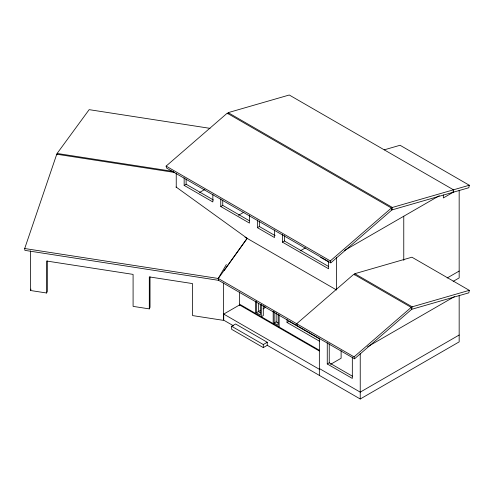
<?xml version="1.0" encoding="UTF-8"?>
<svg xmlns="http://www.w3.org/2000/svg" width="494" height="494" viewBox="0 0 494 494"><rect width="100%" height="100%" fill="white"/><g stroke="black" fill="none" stroke-linecap="round" stroke-linejoin="round"><path stroke-width="0.74" d="M57.014 154.758L57.1 153.461L89.155 109.656L210.036 128.354M227.919 113.892L228.16 112.644L289.256 95.009L453.473 189.813L452.992 192.308M354.544 274.948L354.785 273.707L411.922 257.207L469.3 290.336L468.818 292.831L411.681 309.324L354.544 358.805L218.7 280.382L218.218 278.443L226.357 264.512M469.3 185.244L392.378 207.455L391.896 209.944L330.801 262.857L166.583 168.046L166.108 166.108L227.203 113.2L391.415 208.005L391.896 209.944L468.818 187.739L469.3 185.244L400.054 145.267L384.227 149.836M469.3 290.336L412.163 306.83L411.681 309.324L411.199 307.385L353.828 274.256L296.684 323.743L297.166 325.682M176.068 187.004L247.185 238.318L218.305 278.48L218.484 280.32L24.873 250.365L24.7 248.525L56.748 154.221L174.678 172.462M47.331 260.98L47.331 291.441L46.603 292.998L30.387 290.491L31.023 289.126M46.603 292.998L46.603 261.017L133.09 274.392L133.09 306.379L149.305 308.886L150.028 307.33L150.028 276.868M224.078 270.669L247.185 238.318M330.801 262.857L330.319 260.918L391.415 208.005M354.544 358.805L354.062 356.866L411.199 307.385M184.157 177.772L184.157 185.386L186.133 184.243L213.488 200.039M199.557 192.487L204.899 189.4M220.756 198.903L220.756 206.517L222.738 205.374L249.421 220.787M238.565 215.279L243.838 212.229M257.362 220.034L257.362 227.654L259.338 226.511L275.164 235.644M282.42 234.502L282.42 242.122L284.396 240.979L328.584 266.488M300.228 250.878L305.502 247.834M233.619 325.886L223.726 320.174L223.726 314.085L239.553 304.946L319.241 350.956M344.491 250.452L439.333 195.698M453.887 191.857L443.334 197.952L443.334 194.908M267.254 345.306L263.296 347.591L231.637 329.313L231.637 326.268L235.595 323.984L267.254 342.262L267.254 345.306L360.237 398.991L459.167 341.879L459.167 295.424M256.367 301.328L256.367 312.751L260.517 310.356M263.049 308.898L264.945 307.799L264.945 306.28M274.176 311.609L274.176 323.033L276.152 321.89L278.134 323.033M287.039 319.414L287.039 322.459L289.015 321.316L319.352 338.835M231.637 326.268L263.296 344.546L267.254 342.262M447.15 277.992L459.167 271.058M453.159 281.382L459.167 277.912L459.167 190.351M327.263 342.638L327.263 363.961L329.245 362.818L352.327 376.144M330.56 364.344L341.113 358.249L341.113 350.635M367.592 346.769L454.486 296.604M459.167 335.025L360.237 392.137L319.352 368.53M57.1 153.461L173.511 171.474M24.7 248.525L218.305 278.48M228.16 112.644L392.378 207.455M354.785 273.707L412.163 306.83M166.108 166.108L330.319 260.918M320.668 257.349L328.584 261.919M184.157 185.386L212.846 201.953L212.846 194.333M220.756 206.517L249.445 223.084L249.445 215.464M257.362 227.654L274.503 237.552L274.503 229.938M282.42 242.122L328.584 268.773L328.584 261.159M245.024 237.145L336.019 289.682M218.218 278.443L354.062 356.866M287.039 322.459L319.352 341.119M260.326 312.751L258.35 311.609L258.35 303.23M256.367 312.751L260.326 315.036L260.326 304.372M274.176 323.033L278.134 325.318L278.134 314.653M239.553 304.187L319.161 350.147M327.263 363.961L352.327 378.429L352.327 357.106M223.726 314.085L319.352 369.296M403.765 216.23L403.765 260.4M360.237 353.303L360.237 398.991M336.5 257.349L336.5 290.095M329.245 343.781L329.245 362.818M319.352 338.069L319.352 375.384M284.396 235.644L284.396 240.979M279.122 314.845L279.122 327.028M276.152 312.751L276.152 321.89M273.188 311.263L273.188 323.601M263.296 305.582L263.296 315.604L261.314 316.747L261.314 304.415M263.296 344.546L263.296 347.591M259.338 221.176L259.338 226.511M255.379 301.136L255.379 313.32M239.553 291.997L239.553 305.706M223.405 283.037L223.405 320.353L192.549 315.58L192.549 283.593L149.305 276.906L149.305 308.886M222.738 200.045L222.738 205.374M186.133 178.914L186.133 184.243M176.241 173.203L176.241 187.671M30.387 250.89L30.387 290.491"/></g></svg>
